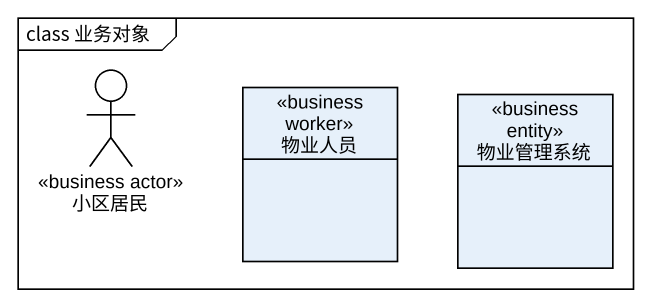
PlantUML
@startuml
mainframe class 业务对象
allowmixing
hide circle
hide empty members
actor 小区居民 <<business actor>>
class 物业人员 <<business worker>>
class 物业管理系统 <<business entity>>
@enduml
